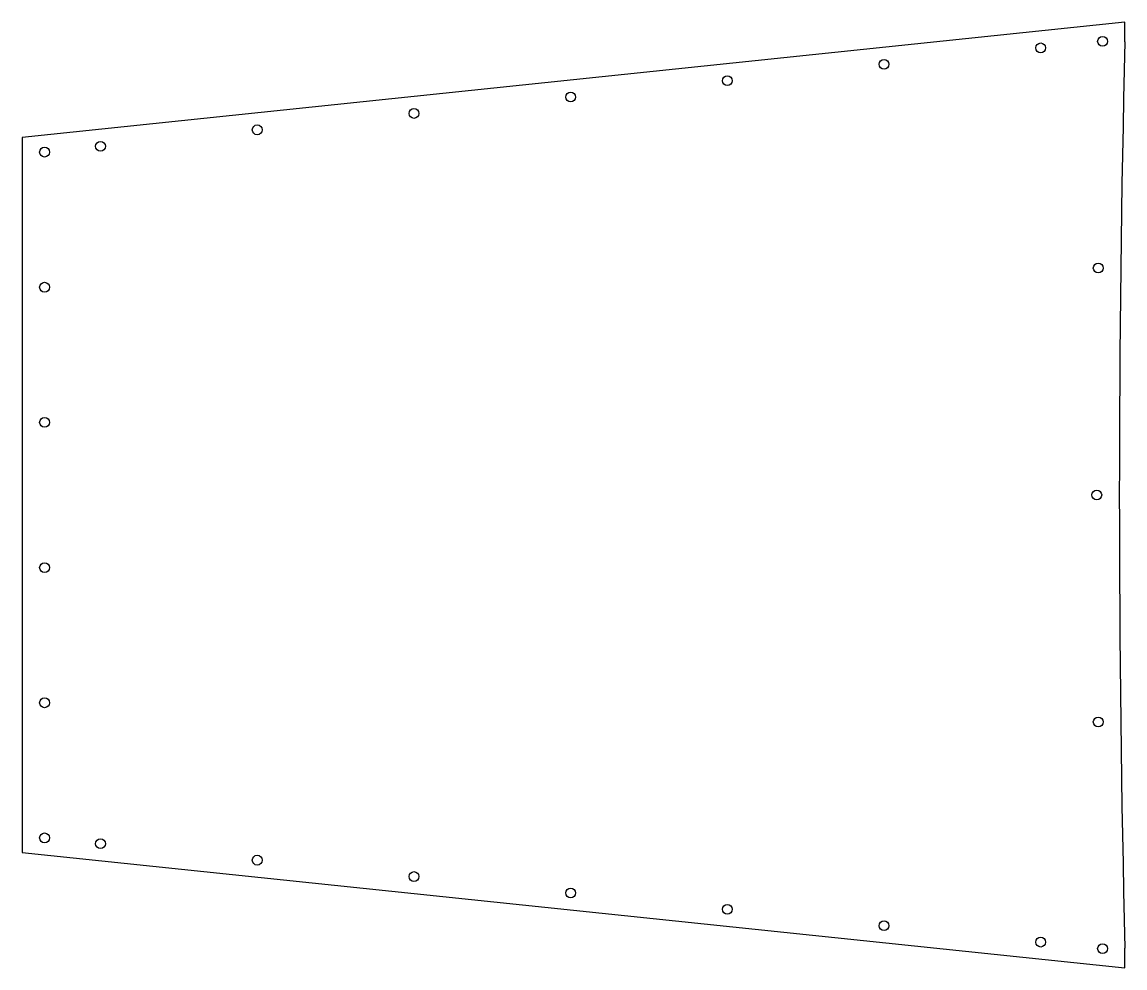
# Model space of a CAD drawing. Header units: inches. Extents: x 2 to 26.5, y 2 to 23.
import ezdxf

# ---------------------------------------------------------------- set-up
doc = ezdxf.new("R2010")
doc.units = ezdxf.units.IN
doc.header["$MEASUREMENT"] = 0
doc.layers.get('0').update_dxf_attribs({"linetype": 'CONTINUOUS'})

msp = doc.modelspace()

# ---------------------------------------------------------------- linework, layer by layer
for p, q in [((26.5, 23, 0.025), (2, 20.437, 0.025)), ((26.5, 22.562, 0.025), (26.5, 23, 0.025)), ((2, 20.437, 0.025), (2, 4.562, 0.025)), ((2, 4.562, 0.025), (26.5, 2, 0.025)), ((26.5, 2, 0.025), (26.5, 2.438, 0.025))]:
    msp.add_line(p, q)
for centre in [(26.003, 22.571), (24.629, 22.427), (21.148, 22.063), (17.667, 21.699), (14.186, 21.335), (10.705, 20.971), (7.224, 20.607), (3.743, 20.243), (2.5, 20.113), (25.906, 17.538), (2.5, 17.113), (2.5, 14.113), (25.875, 12.5), (2.5, 10.887), (2.5, 7.887), (25.906, 7.462), (2.5, 4.887), (3.743, 4.757), (7.224, 4.393), (10.705, 4.029), (14.186, 3.665), (17.667, 3.301), (21.148, 2.937), (24.629, 2.573), (26.003, 2.429)]:
    msp.add_circle(centre, 0.109)
msp.add_arc((431.375, 12.5, 0.025), 405, 178.57644, 181.42356)

doc.saveas('drawing.dxf')
